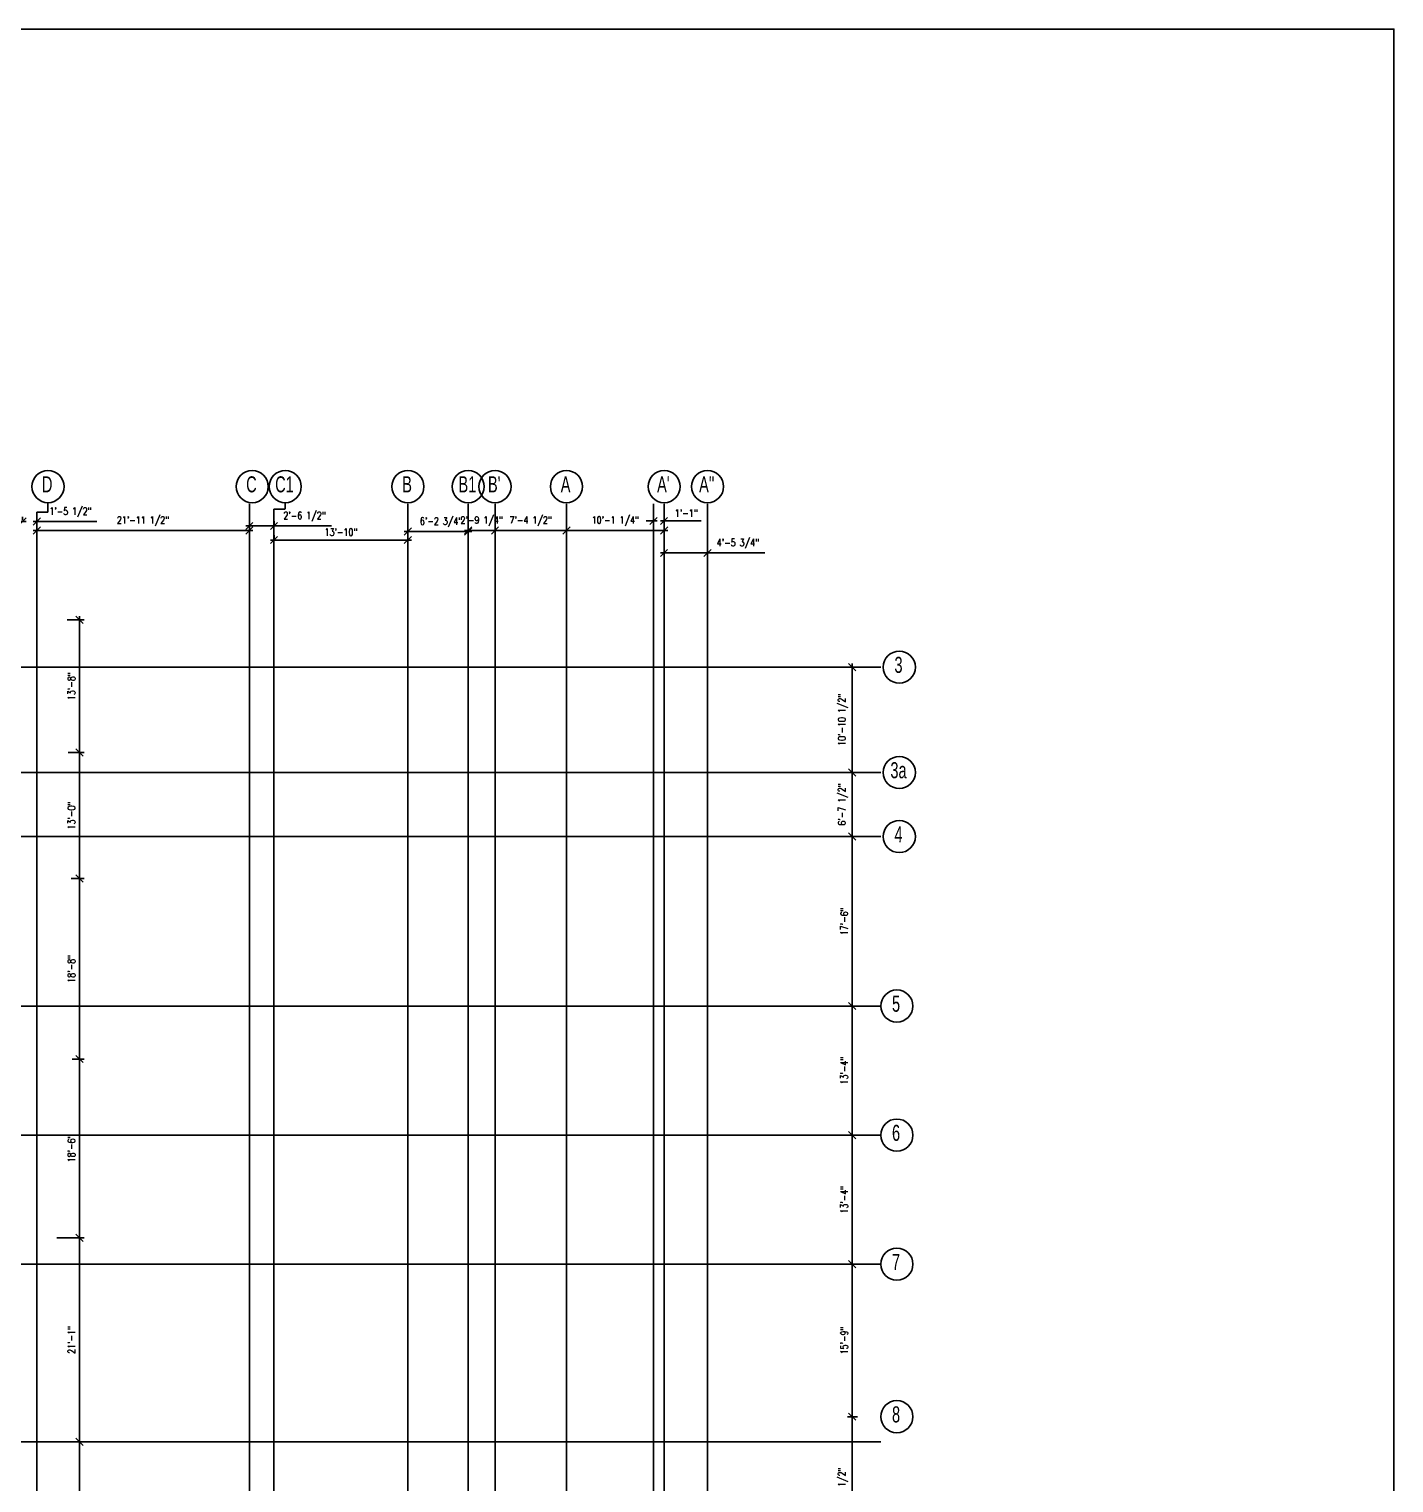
# Model space of a CAD drawing. Extents: x -95606 to 113309, y -42160 to -940.
# Drawn here: x 111521 to 113213, y -19517 to -17715 of the extents above; entities that cross this region are included whole.
import ezdxf
from ezdxf.enums import TextEntityAlignment as Align

# ---------------------------------------------------------------- set-up
doc = ezdxf.new("R2010")
doc.units = 0
doc.header["$LTSCALE"] = 0.02
doc.header["$MEASUREMENT"] = 0
doc.header["$PDMODE"] = 3
doc.header["$PDSIZE"] = -2
doc.linetypes.add('CENTER', pattern=[50.8, 31.75, -6.35, 6.35, -6.35])
doc.layers.get('0').update_dxf_attribs({"linetype": 'CONTINUOUS'})
doc.layers.get('DEFPOINTS').update_dxf_attribs({"linetype": 'CONTINUOUS'})
for name, color, linetype in [('A-2TEXT', 4, 'CONTINUOUS'), ('dimentions', 8, 'CONTINUOUS'), ('GRID', 8, 'CENTER'), ('S-TXT', 2, 'CONTINUOUS')]:
    doc.layers.add(name, color=color, linetype=linetype)
doc.styles.add('ROMANS', font='romans.shx', dxfattribs={"width": 0.8})
doc.styles.add('STYLE2', font='arial.ttf', dxfattribs={"width": 0.8})
doc.dimstyles.new('TK96', dxfattribs={"dimscale": 96, "dimtxt": 0.09375, "dimasz": 0.046875, "dimexe": 0.0625, "dimexo": 0.015625, "dimgap": 0.046875, "dimtad": 1, "dimzin": 11, "dimdsep": 46, "dimlunit": 4, "dimtxsty": 'ROMANS', "dimblk1": 'TK1', "dimblk2": 'TK1', "dimsah": 1, "dimcen": 0.09375, "dimclrd": 1, "dimclre": 1, "dimclrt": 2, "dimadec": 0, "dimazin": 0, "dimtfac": 1, "dimtofl": 0, "dimtmove": 0, "dimatfit": 3, "dimldrblk": 'TK1', "dimfxl": 1, "dimfrac": 2, "dimtolj": 1, "dimtzin": 9, "dimarcsym": 0})

# ---------------------------------------------------------------- blocks, each defined once
blk = doc.blocks.new('GRID')
at = {"color": 1, "linetype": 'Continuous'}
blk.add_circle((0, 0), 19.9, dxfattribs=at)
at = {"layer": 'A-2TEXT', "linetype": 'Continuous', "style": 'STYLE2', "width": 0.65}
blk.add_attdef('A', text='', height=19.9, rotation=359.9735, dxfattribs=at).set_placement((-1, -7.1), align=Align.CENTER)
blk = doc.blocks.new('TK1')
at = {"color": 4, "linetype": 'Continuous'}
blk.add_line((-1, -1), (1, 1), dxfattribs=at)
at = {"color": 1, "linetype": 'ByBlock'}
blk.add_line((-1, 0), (1, 0), dxfattribs=at)
blk = doc.blocks.new('*D585')
at = {"layer": 'DEFPOINTS', "color": 0, "lineweight": -2, "transparency": 16777216}
for p in [(112541.3, -19434.8), (112549.2, -19434.8), (112549.2, -19619.3)]:
    blk.add_point(p, dxfattribs=at)
at = {"layer": 'dimentions', "color": 1, "linetype": 'Continuous', "lineweight": -2, "transparency": 16777216}
for p, q in [((112547.7, -19434.8), (112535.3, -19434.8)), ((112541.3, -19614.8), (112541.3, -19439.3)), ((112547.7, -19619.3), (112535.3, -19619.3))]:
    blk.add_line(p, q, dxfattribs=at)
at = {"layer": 'dimentions', "color": 1, "lineweight": -2, "transparency": 16777216, "xscale": 4.5, "yscale": 4.5, "zscale": 4.5}
for p, rotation in [((112541.3, -19434.8), 90), ((112541.3, -19619.3), 270)]:
    blk.add_blockref('TK1', p, dxfattribs=dict(at, rotation=rotation))
at = {"layer": 'dimentions', "color": 2, "transparency": 16777216, "insert": (112529.9, -19527), "char_height": 9, "attachment_point": 5, "rotation": 90, "style": 'ROMANS'}
blk.add_mtext('\\A1;15\'-4 1/2"', dxfattribs=at)
blk = doc.blocks.new('*D586')
at = {"layer": 'DEFPOINTS', "color": 0, "lineweight": -2, "transparency": 16777216}
for p in [(112541.3, -19245.8), (112549.2, -19245.8), (112549.2, -19434.8)]:
    blk.add_point(p, dxfattribs=at)
at = {"layer": 'dimentions', "color": 1, "linetype": 'Continuous', "lineweight": -2, "transparency": 16777216}
for p, q in [((112547.7, -19245.8), (112535.3, -19245.8)), ((112541.3, -19430.3), (112541.3, -19250.3)), ((112547.7, -19434.8), (112535.3, -19434.8))]:
    blk.add_line(p, q, dxfattribs=at)
at = {"layer": 'dimentions', "color": 1, "lineweight": -2, "transparency": 16777216, "xscale": 4.5, "yscale": 4.5, "zscale": 4.5}
for p, rotation in [((112541.3, -19245.8), 90), ((112541.3, -19434.8), 270)]:
    blk.add_blockref('TK1', p, dxfattribs=dict(at, rotation=rotation))
at = {"layer": 'dimentions', "color": 2, "transparency": 16777216, "insert": (112531.4, -19340.3), "char_height": 9, "attachment_point": 5, "rotation": 90, "style": 'ROMANS'}
blk.add_mtext('\\A1;15\'-9"', dxfattribs=at)
blk = doc.blocks.new('*D587')
at = {"layer": 'DEFPOINTS', "color": 0, "lineweight": -2, "transparency": 16777216}
for p in [(112541.3, -19085.8), (112549.2, -19085.8), (112549.2, -19245.8)]:
    blk.add_point(p, dxfattribs=at)
at = {"layer": 'dimentions', "color": 1, "linetype": 'Continuous', "lineweight": -2, "transparency": 16777216}
for p, q in [((112547.7, -19085.8), (112535.3, -19085.8)), ((112541.3, -19241.3), (112541.3, -19090.3)), ((112547.7, -19245.8), (112535.3, -19245.8))]:
    blk.add_line(p, q, dxfattribs=at)
at = {"layer": 'dimentions', "color": 1, "lineweight": -2, "transparency": 16777216, "xscale": 4.5, "yscale": 4.5, "zscale": 4.5}
for p, rotation in [((112541.3, -19085.8), 90), ((112541.3, -19245.8), 270)]:
    blk.add_blockref('TK1', p, dxfattribs=dict(at, rotation=rotation))
at = {"layer": 'dimentions', "color": 2, "transparency": 16777216, "insert": (112531.4, -19165.8), "char_height": 9, "attachment_point": 5, "rotation": 90, "style": 'ROMANS'}
blk.add_mtext('\\A1;13\'-4"', dxfattribs=at)
blk = doc.blocks.new('*D588')
at = {"layer": 'DEFPOINTS', "color": 0, "lineweight": -2, "transparency": 16777216}
for p in [(112541.3, -18925.8), (112541.3, -18925.8), (112541.3, -19085.8)]:
    blk.add_point(p, dxfattribs=at)
at = {"layer": 'dimentions', "color": 1, "linetype": 'Continuous', "lineweight": -2, "transparency": 16777216}
for p, q in [((112539.8, -18925.8), (112535.3, -18925.8)), ((112541.3, -19081.3), (112541.3, -18930.3)), ((112539.8, -19085.8), (112535.3, -19085.8))]:
    blk.add_line(p, q, dxfattribs=at)
at = {"layer": 'dimentions', "color": 1, "lineweight": -2, "transparency": 16777216, "xscale": 4.5, "yscale": 4.5, "zscale": 4.5}
for p, rotation in [((112541.3, -18925.8), 90), ((112541.3, -19085.8), 270)]:
    blk.add_blockref('TK1', p, dxfattribs=dict(at, rotation=rotation))
at = {"layer": 'dimentions', "color": 2, "transparency": 16777216, "insert": (112531.4, -19005.8), "char_height": 9, "attachment_point": 5, "rotation": 90, "style": 'ROMANS'}
blk.add_mtext('\\A1;13\'-4"', dxfattribs=at)
blk = doc.blocks.new('*D589')
at = {"layer": 'DEFPOINTS', "color": 0, "lineweight": -2, "transparency": 16777216}
for p in [(112541.3, -18715.8), (112541.3, -18715.8), (112541.3, -18925.8)]:
    blk.add_point(p, dxfattribs=at)
at = {"layer": 'dimentions', "color": 1, "linetype": 'Continuous', "lineweight": -2, "transparency": 16777216}
for p, q in [((112539.8, -18715.8), (112535.3, -18715.8)), ((112541.3, -18921.3), (112541.3, -18720.3)), ((112539.8, -18925.8), (112535.3, -18925.8))]:
    blk.add_line(p, q, dxfattribs=at)
at = {"layer": 'dimentions', "color": 1, "lineweight": -2, "transparency": 16777216, "xscale": 4.5, "yscale": 4.5, "zscale": 4.5}
for p, rotation in [((112541.3, -18715.8), 90), ((112541.3, -18925.8), 270)]:
    blk.add_blockref('TK1', p, dxfattribs=dict(at, rotation=rotation))
at = {"layer": 'dimentions', "color": 2, "transparency": 16777216, "insert": (112531.4, -18820.8), "char_height": 9, "attachment_point": 5, "rotation": 90, "style": 'ROMANS'}
blk.add_mtext('\\A1;17\'-6"', dxfattribs=at)
blk = doc.blocks.new('*D590')
at = {"layer": 'DEFPOINTS', "color": 0, "lineweight": -2, "transparency": 16777216}
for p in [(112541.3, -18505.8), (112541.3, -18505.8), (112541.3, -18636.3)]:
    blk.add_point(p, dxfattribs=at)
at = {"layer": 'dimentions', "color": 1, "linetype": 'Continuous', "lineweight": -2, "transparency": 16777216}
for p, q in [((112539.8, -18505.8), (112535.3, -18505.8)), ((112541.3, -18631.8), (112541.3, -18510.3)), ((112539.8, -18636.3), (112535.3, -18636.3))]:
    blk.add_line(p, q, dxfattribs=at)
at = {"layer": 'dimentions', "color": 1, "lineweight": -2, "transparency": 16777216, "xscale": 4.5, "yscale": 4.5, "zscale": 4.5}
for p, rotation in [((112541.3, -18505.8), 90), ((112541.3, -18636.3), 270)]:
    blk.add_blockref('TK1', p, dxfattribs=dict(at, rotation=rotation))
at = {"layer": 'dimentions', "color": 2, "transparency": 16777216, "insert": (112529.9, -18571), "char_height": 9, "attachment_point": 5, "rotation": 90, "style": 'ROMANS'}
blk.add_mtext('\\A1;10\'-10 1/2"', dxfattribs=at)
blk = doc.blocks.new('*D597')
at = {"layer": 'DEFPOINTS', "color": 0, "lineweight": -2, "transparency": 16777216}
for p in [(112541.3, -18636.3), (112541.3, -18636.3), (112541.3, -18715.8)]:
    blk.add_point(p, dxfattribs=at)
at = {"layer": 'dimentions', "color": 1, "linetype": 'Continuous', "lineweight": -2, "transparency": 16777216}
for p, q in [((112539.8, -18636.3), (112535.3, -18636.3)), ((112541.3, -18711.3), (112541.3, -18640.8)), ((112539.8, -18715.8), (112535.3, -18715.8))]:
    blk.add_line(p, q, dxfattribs=at)
at = {"layer": 'dimentions', "color": 1, "lineweight": -2, "transparency": 16777216, "xscale": 4.5, "yscale": 4.5, "zscale": 4.5}
for p, rotation in [((112541.3, -18636.3), 90), ((112541.3, -18715.8), 270)]:
    blk.add_blockref('TK1', p, dxfattribs=dict(at, rotation=rotation))
at = {"layer": 'dimentions', "color": 2, "transparency": 16777216, "insert": (112529.9, -18676), "char_height": 9, "attachment_point": 5, "rotation": 90, "style": 'ROMANS'}
blk.add_mtext('\\A1;6\'-7 1/2"', dxfattribs=at)
blk = doc.blocks.new('*D607')
at = {"layer": 'DEFPOINTS', "color": 0, "lineweight": -2, "transparency": 16777216}
for p in [(111512.7, -18325.3), (111530.2, -18325.3), (111530.2, -18325.3)]:
    blk.add_point(p, dxfattribs=at)
at = {"layer": 'dimentions', "color": 1, "linetype": 'Continuous', "lineweight": -2, "transparency": 16777216}
for p, q in [((111508.2, -18325.3), (111503.7, -18325.3)), ((111512.7, -18323.8), (111512.7, -18319.3)), ((111530.2, -18323.8), (111530.2, -18319.3)), ((111534.7, -18325.3), (111604.8, -18325.3))]:
    blk.add_line(p, q, dxfattribs=at)
at = {"layer": 'dimentions', "color": 1, "lineweight": -2, "transparency": 16777216, "xscale": 4.5, "yscale": 4.5, "zscale": 4.5}
blk.add_blockref('TK1', (111512.7, -18325.3), dxfattribs=at)
at = {"layer": 'dimentions', "color": 1, "lineweight": -2, "transparency": 16777216, "xscale": 4.5, "yscale": 4.5, "zscale": 4.5, "rotation": 180}
blk.add_blockref('TK1', (111530.2, -18325.3), dxfattribs=at)
at = {"layer": 'dimentions', "color": 2, "transparency": 16777216, "insert": (111572, -18314), "char_height": 9, "attachment_point": 5, "style": 'ROMANS'}
blk.add_mtext('\\A1;1\'-5 1/2"', dxfattribs=at)
blk = doc.blocks.new('*D608')
at = {"layer": 'DEFPOINTS', "color": 0, "lineweight": -2, "transparency": 16777216}
for p in [(111530.2, -18336.3), (111793.8, -18336.3), (111793.8, -18336.3)]:
    blk.add_point(p, dxfattribs=at)
at = {"layer": 'dimentions', "color": 1, "linetype": 'Continuous', "lineweight": -2, "transparency": 16777216}
for p, q in [((111530.2, -18334.8), (111530.2, -18330.3)), ((111534.7, -18336.3), (111789.3, -18336.3)), ((111793.8, -18334.8), (111793.8, -18330.3))]:
    blk.add_line(p, q, dxfattribs=at)
at = {"layer": 'dimentions', "color": 1, "lineweight": -2, "transparency": 16777216, "xscale": 4.5, "yscale": 4.5, "zscale": 4.5, "rotation": 180}
blk.add_blockref('TK1', (111530.2, -18336.3), dxfattribs=at)
at = {"layer": 'dimentions', "color": 1, "lineweight": -2, "transparency": 16777216, "xscale": 4.5, "yscale": 4.5, "zscale": 4.5}
blk.add_blockref('TK1', (111793.8, -18336.3), dxfattribs=at)
at = {"layer": 'dimentions', "color": 2, "transparency": 16777216, "insert": (111662, -18324.9), "char_height": 9, "attachment_point": 5, "style": 'ROMANS'}
blk.add_mtext('\\A1;21\'-11 1/2"', dxfattribs=at)
blk = doc.blocks.new('*D609')
at = {"layer": 'DEFPOINTS', "color": 0, "lineweight": -2, "transparency": 16777216}
for p in [(111793.8, -18330.8), (111824.4, -18330.8), (111824.4, -18330.8)]:
    blk.add_point(p, dxfattribs=at)
at = {"layer": 'dimentions', "color": 1, "linetype": 'Continuous', "lineweight": -2, "transparency": 16777216}
for p, q in [((111824.4, -18329.3), (111824.4, -18324.8)), ((111793.8, -18332.3), (111793.8, -18336.8)), ((111798.3, -18330.8), (111819.9, -18330.8)), ((111824.4, -18330.8), (111895.5, -18330.8))]:
    blk.add_line(p, q, dxfattribs=at)
at = {"layer": 'dimentions', "color": 1, "lineweight": -2, "transparency": 16777216, "xscale": 4.5, "yscale": 4.5, "zscale": 4.5, "rotation": 180}
blk.add_blockref('TK1', (111793.8, -18330.8), dxfattribs=at)
at = {"layer": 'dimentions', "color": 1, "lineweight": -2, "transparency": 16777216, "xscale": 4.5, "yscale": 4.5, "zscale": 4.5}
blk.add_blockref('TK1', (111824.4, -18330.8), dxfattribs=at)
at = {"layer": 'dimentions', "color": 2, "transparency": 16777216, "insert": (111862.2, -18319.4), "char_height": 9, "attachment_point": 5, "style": 'ROMANS'}
blk.add_mtext('\\A1;2\'-6 1/2"', dxfattribs=at)
blk = doc.blocks.new('*D610')
at = {"layer": 'DEFPOINTS', "color": 0, "lineweight": -2, "transparency": 16777216}
for p in [(111824.4, -18348.2), (111990.4, -18348.2), (111990.4, -18348.2)]:
    blk.add_point(p, dxfattribs=at)
at = {"layer": 'dimentions', "color": 1, "linetype": 'Continuous', "lineweight": -2, "transparency": 16777216}
for p, q in [((111824.4, -18346.7), (111824.4, -18342.2)), ((111990.4, -18346.7), (111990.4, -18342.2)), ((111828.9, -18348.2), (111985.9, -18348.2))]:
    blk.add_line(p, q, dxfattribs=at)
at = {"layer": 'dimentions', "color": 1, "lineweight": -2, "transparency": 16777216, "xscale": 4.5, "yscale": 4.5, "zscale": 4.5, "rotation": 180}
blk.add_blockref('TK1', (111824.4, -18348.2), dxfattribs=at)
at = {"layer": 'dimentions', "color": 1, "lineweight": -2, "transparency": 16777216, "xscale": 4.5, "yscale": 4.5, "zscale": 4.5}
blk.add_blockref('TK1', (111990.4, -18348.2), dxfattribs=at)
at = {"layer": 'dimentions', "color": 2, "transparency": 16777216, "insert": (111907.4, -18338.4), "char_height": 9, "attachment_point": 5, "style": 'ROMANS'}
blk.add_mtext('\\A1;13\'-10"', dxfattribs=at)
blk = doc.blocks.new('*D611')
at = {"layer": 'DEFPOINTS', "color": 0, "lineweight": -2, "transparency": 16777216}
for p in [(112065.1, -18336.3), (112098.4, -18336.3), (112098.4, -18336.3)]:
    blk.add_point(p, dxfattribs=at)
at = {"layer": 'dimentions', "color": 1, "linetype": 'Continuous', "lineweight": -2, "transparency": 16777216}
for p, q in [((112065.1, -18334.8), (112065.1, -18330.3)), ((112069.6, -18336.3), (112093.9, -18336.3)), ((112098.4, -18334.8), (112098.4, -18330.3))]:
    blk.add_line(p, q, dxfattribs=at)
at = {"layer": 'dimentions', "color": 1, "lineweight": -2, "transparency": 16777216, "xscale": 4.5, "yscale": 4.5, "zscale": 4.5, "rotation": 180}
blk.add_blockref('TK1', (112065.1, -18336.3), dxfattribs=at)
at = {"layer": 'dimentions', "color": 1, "lineweight": -2, "transparency": 16777216, "xscale": 4.5, "yscale": 4.5, "zscale": 4.5}
blk.add_blockref('TK1', (112098.4, -18336.3), dxfattribs=at)
at = {"layer": 'dimentions', "color": 2, "transparency": 16777216, "insert": (112081.8, -18324.9), "char_height": 9, "attachment_point": 5, "style": 'ROMANS'}
blk.add_mtext('\\A1;2\'-9 1/4"', dxfattribs=at)
blk = doc.blocks.new('*D612')
at = {"layer": 'DEFPOINTS', "color": 0, "lineweight": -2, "transparency": 16777216}
for p in [(112098.4, -18336.4), (112186.9, -18336.3), (112186.9, -18336.3)]:
    blk.add_point(p, dxfattribs=at)
at = {"layer": 'dimentions', "color": 1, "linetype": 'Continuous', "lineweight": -2, "transparency": 16777216}
for p, q in [((112098.4, -18334.9), (112098.4, -18330.3)), ((112102.9, -18336.3), (112182.4, -18336.3)), ((112186.9, -18334.8), (112186.9, -18330.3))]:
    blk.add_line(p, q, dxfattribs=at)
at = {"layer": 'dimentions', "color": 1, "lineweight": -2, "transparency": 16777216, "xscale": 4.5, "yscale": 4.5, "zscale": 4.5, "rotation": 180}
blk.add_blockref('TK1', (112098.4, -18336.3), dxfattribs=at)
at = {"layer": 'dimentions', "color": 1, "lineweight": -2, "transparency": 16777216, "xscale": 4.5, "yscale": 4.5, "zscale": 4.5}
blk.add_blockref('TK1', (112186.9, -18336.3), dxfattribs=at)
at = {"layer": 'dimentions', "color": 2, "transparency": 16777216, "insert": (112142.6, -18324.9), "char_height": 9, "attachment_point": 5, "style": 'ROMANS'}
blk.add_mtext('\\A1;7\'-4 1/2"', dxfattribs=at)
blk = doc.blocks.new('*D614')
at = {"layer": 'DEFPOINTS', "color": 0, "lineweight": -2, "transparency": 16777216}
for p in [(111990.4, -18337.6), (112065.1, -18337.6), (112065.1, -18337.6)]:
    blk.add_point(p, dxfattribs=at)
at = {"layer": 'dimentions', "color": 1, "linetype": 'Continuous', "lineweight": -2, "transparency": 16777216}
for p, q in [((111990.4, -18336.1), (111990.4, -18331.6)), ((111994.9, -18337.6), (112060.6, -18337.6)), ((112065.1, -18336.1), (112065.1, -18331.6))]:
    blk.add_line(p, q, dxfattribs=at)
at = {"layer": 'dimentions', "color": 1, "lineweight": -2, "transparency": 16777216, "xscale": 4.5, "yscale": 4.5, "zscale": 4.5, "rotation": 180}
blk.add_blockref('TK1', (111990.4, -18337.6), dxfattribs=at)
at = {"layer": 'dimentions', "color": 1, "lineweight": -2, "transparency": 16777216, "xscale": 4.5, "yscale": 4.5, "zscale": 4.5}
blk.add_blockref('TK1', (112065.1, -18337.6), dxfattribs=at)
at = {"layer": 'dimentions', "color": 2, "transparency": 16777216, "insert": (112031.5, -18326.3), "char_height": 9, "attachment_point": 5, "style": 'ROMANS'}
blk.add_mtext('\\A1;6\'-2 3/4"', dxfattribs=at)
blk = doc.blocks.new('*D615')
at = {"layer": 'DEFPOINTS', "color": 0, "lineweight": -2, "transparency": 16777216}
for p in [(112186.9, -18336.4), (112308.1, -18336.2), (112308.1, -18336.3)]:
    blk.add_point(p, dxfattribs=at)
at = {"layer": 'dimentions', "color": 1, "linetype": 'Continuous', "lineweight": -2, "transparency": 16777216}
for p, q in [((112186.9, -18334.9), (112186.9, -18330.3)), ((112191.4, -18336.3), (112303.6, -18336.3)), ((112308.1, -18337.7), (112308.1, -18342.3))]:
    blk.add_line(p, q, dxfattribs=at)
at = {"layer": 'dimentions', "color": 1, "lineweight": -2, "transparency": 16777216, "xscale": 4.5, "yscale": 4.5, "zscale": 4.5, "rotation": 180}
blk.add_blockref('TK1', (112186.9, -18336.3), dxfattribs=at)
at = {"layer": 'dimentions', "color": 1, "lineweight": -2, "transparency": 16777216, "xscale": 4.5, "yscale": 4.5, "zscale": 4.5}
blk.add_blockref('TK1', (112308.1, -18336.3), dxfattribs=at)
at = {"layer": 'dimentions', "color": 2, "transparency": 16777216, "insert": (112247.5, -18324.9), "char_height": 9, "attachment_point": 5, "style": 'ROMANS'}
blk.add_mtext('\\A1;10\'-1 1/4"', dxfattribs=at)
blk = doc.blocks.new('*D616')
at = {"layer": 'DEFPOINTS', "color": 0, "lineweight": -2, "transparency": 16777216}
for p in [(112294.9, -18319.7), (112307.9, -18319.7), (112307.9, -18324.6)]:
    blk.add_point(p, dxfattribs=at)
at = {"layer": 'dimentions', "color": 1, "linetype": 'Continuous', "lineweight": -2, "transparency": 16777216}
for p, q in [((112290.4, -18324.6), (112285.9, -18324.6)), ((112294.9, -18321.2), (112294.9, -18330.6)), ((112307.9, -18321.2), (112307.9, -18330.6)), ((112312.4, -18324.6), (112354, -18324.6))]:
    blk.add_line(p, q, dxfattribs=at)
at = {"layer": 'dimentions', "color": 1, "lineweight": -2, "transparency": 16777216, "xscale": 4.5, "yscale": 4.5, "zscale": 4.5}
blk.add_blockref('TK1', (112294.9, -18324.6), dxfattribs=at)
at = {"layer": 'dimentions', "color": 1, "lineweight": -2, "transparency": 16777216, "xscale": 4.5, "yscale": 4.5, "zscale": 4.5, "rotation": 180}
blk.add_blockref('TK1', (112307.9, -18324.6), dxfattribs=at)
at = {"layer": 'dimentions', "color": 2, "transparency": 16777216, "insert": (112335.5, -18314.8), "char_height": 9, "attachment_point": 5, "style": 'ROMANS'}
blk.add_mtext('\\A1;1\'-1"', dxfattribs=at)
blk = doc.blocks.new('*D617')
at = {"layer": 'DEFPOINTS', "color": 0, "lineweight": -2, "transparency": 16777216}
for p in [(112307.9, -18361.2), (112361.7, -18361.2), (112361.7, -18364.3)]:
    blk.add_point(p, dxfattribs=at)
at = {"layer": 'dimentions', "color": 1, "lineweight": -2, "transparency": 16777216}
for p, q in [((112307.9, -18362.7), (112307.9, -18370.3)), ((112312.4, -18364.3), (112357.2, -18364.3)), ((112361.7, -18362.7), (112361.7, -18370.3)), ((112361.7, -18364.3), (112432.8, -18364.3))]:
    blk.add_line(p, q, dxfattribs=at)
at = {"layer": 'dimentions', "color": 1, "lineweight": -2, "transparency": 16777216, "xscale": 4.5, "yscale": 4.5, "zscale": 4.5, "rotation": 180}
blk.add_blockref('TK1', (112307.9, -18364.3), dxfattribs=at)
at = {"layer": 'dimentions', "color": 1, "lineweight": -2, "transparency": 16777216, "xscale": 4.5, "yscale": 4.5, "zscale": 4.5}
blk.add_blockref('TK1', (112361.7, -18364.3), dxfattribs=at)
at = {"layer": 'dimentions', "color": 2, "transparency": 16777216, "insert": (112399.5, -18352.9), "char_height": 9, "attachment_point": 5, "style": 'ROMANS'}
blk.add_mtext('\\A1;4\'-5 3/4"', dxfattribs=at)
blk = doc.blocks.new('*D621')
at = {"layer": 'DEFPOINTS', "color": 0, "lineweight": -2, "transparency": 16777216}
for p in [(111571.3, -18767.9), (111583.2, -18767.9), (111572.6, -18991.5)]:
    blk.add_point(p, dxfattribs=at)
at = {"layer": 'S-TXT', "color": 1, "lineweight": -2, "transparency": 16777216}
for p, q in [((111572.8, -18767.9), (111589.2, -18767.9)), ((111583.2, -18987), (111583.2, -18772.4)), ((111574.1, -18991.5), (111589.2, -18991.5))]:
    blk.add_line(p, q, dxfattribs=at)
at = {"layer": 'S-TXT', "color": 1, "lineweight": -2, "transparency": 16777216, "xscale": 4.5, "yscale": 4.5, "zscale": 4.5}
for p, rotation in [((111583.2, -18767.9), 90), ((111583.2, -18991.5), 270)]:
    blk.add_blockref('TK1', p, dxfattribs=dict(at, rotation=rotation))
at = {"layer": 'S-TXT', "color": 2, "transparency": 16777216, "insert": (111573.3, -18879.7), "char_height": 9, "attachment_point": 5, "rotation": 90, "style": 'ROMANS'}
blk.add_mtext('\\A1;18\'-8"', dxfattribs=at)
blk = doc.blocks.new('*D622')
at = {"layer": 'DEFPOINTS', "color": 0, "lineweight": -2, "transparency": 16777216}
for p in [(111572.6, -18991.5), (111553.5, -19213.1), (111583.2, -19213.1)]:
    blk.add_point(p, dxfattribs=at)
at = {"layer": 'S-TXT', "color": 1, "lineweight": -2, "transparency": 16777216}
for p, q in [((111574.1, -18991.5), (111589.2, -18991.5)), ((111583.2, -18996), (111583.2, -19208.6)), ((111555, -19213.1), (111589.2, -19213.1))]:
    blk.add_line(p, q, dxfattribs=at)
at = {"layer": 'S-TXT', "color": 1, "lineweight": -2, "transparency": 16777216, "xscale": 4.5, "yscale": 4.5, "zscale": 4.5}
for p, rotation in [((111583.2, -18991.5), 90), ((111583.2, -19213.1), 270)]:
    blk.add_blockref('TK1', p, dxfattribs=dict(at, rotation=rotation))
at = {"layer": 'S-TXT', "color": 2, "transparency": 16777216, "insert": (111573.3, -19102.3), "char_height": 9, "attachment_point": 5, "rotation": 90, "style": 'ROMANS'}
blk.add_mtext('\\A1;18\'-6"', dxfattribs=at)
blk = doc.blocks.new('*D623')
at = {"layer": 'DEFPOINTS', "color": 0, "lineweight": -2, "transparency": 16777216}
for p in [(111554.6, -19213.1), (111583.2, -19466), (111583.2, -19466)]:
    blk.add_point(p, dxfattribs=at)
at = {"layer": 'S-TXT', "color": 1, "lineweight": -2, "transparency": 16777216}
for p, q in [((111556.1, -19213.1), (111589.2, -19213.1)), ((111583.2, -19217.6), (111583.2, -19461.5)), ((111583.2, -19466), (111589.2, -19466))]:
    blk.add_line(p, q, dxfattribs=at)
at = {"layer": 'S-TXT', "color": 1, "lineweight": -2, "transparency": 16777216, "xscale": 4.5, "yscale": 4.5, "zscale": 4.5}
for p, rotation in [((111583.2, -19213.1), 90), ((111583.2, -19466), 270)]:
    blk.add_blockref('TK1', p, dxfattribs=dict(at, rotation=rotation))
at = {"layer": 'S-TXT', "color": 2, "transparency": 16777216, "insert": (111573.3, -19339.6), "char_height": 9, "attachment_point": 5, "rotation": 90, "style": 'ROMANS'}
blk.add_mtext('\\A1;21\'-1"', dxfattribs=at)
blk = doc.blocks.new('*D624')
at = {"layer": 'DEFPOINTS', "color": 0, "lineweight": -2, "transparency": 16777216}
for p in [(111572.7, -19466), (111564.9, -19718.8), (111583.2, -19718.8)]:
    blk.add_point(p, dxfattribs=at)
at = {"layer": 'S-TXT', "color": 1, "lineweight": -2, "transparency": 16777216}
for p, q in [((111574.2, -19466), (111589.2, -19466)), ((111583.2, -19470.5), (111583.2, -19714.3)), ((111566.4, -19718.8), (111589.2, -19718.8))]:
    blk.add_line(p, q, dxfattribs=at)
at = {"layer": 'S-TXT', "color": 1, "lineweight": -2, "transparency": 16777216, "xscale": 4.5, "yscale": 4.5, "zscale": 4.5}
for p, rotation in [((111583.2, -19466), 90), ((111583.2, -19718.8), 270)]:
    blk.add_blockref('TK1', p, dxfattribs=dict(at, rotation=rotation))
at = {"layer": 'S-TXT', "color": 2, "transparency": 16777216, "insert": (111573.3, -19592.4), "char_height": 9, "attachment_point": 5, "rotation": 90, "style": 'ROMANS'}
blk.add_mtext('\\A1;21\'-1"', dxfattribs=at)
blk = doc.blocks.new('*D627')
at = {"layer": 'DEFPOINTS', "color": 0, "lineweight": -2, "transparency": 16777216}
for p in [(111570.4, -18611.6), (111583.2, -18611.6), (111571.3, -18767.9)]:
    blk.add_point(p, dxfattribs=at)
at = {"layer": 'S-TXT', "color": 1, "lineweight": -2, "transparency": 16777216}
for p, q in [((111571.9, -18611.6), (111589.2, -18611.6)), ((111583.2, -18763.4), (111583.2, -18616.1)), ((111572.8, -18767.9), (111589.2, -18767.9))]:
    blk.add_line(p, q, dxfattribs=at)
at = {"layer": 'S-TXT', "color": 1, "lineweight": -2, "transparency": 16777216, "xscale": 4.5, "yscale": 4.5, "zscale": 4.5}
for p, rotation in [((111583.2, -18611.6), 90), ((111583.2, -18767.9), 270)]:
    blk.add_blockref('TK1', p, dxfattribs=dict(at, rotation=rotation))
at = {"layer": 'S-TXT', "color": 2, "transparency": 16777216, "insert": (111573.3, -18689.7), "char_height": 9, "attachment_point": 5, "rotation": 90, "style": 'ROMANS'}
blk.add_mtext('\\A1;13\'-0"', dxfattribs=at)
blk = doc.blocks.new('*D628')
at = {"layer": 'DEFPOINTS', "color": 0, "lineweight": -2, "transparency": 16777216}
for p in [(111566.6, -18447.3), (111583.2, -18447.3), (111567.5, -18611.6)]:
    blk.add_point(p, dxfattribs=at)
at = {"layer": 'S-TXT', "color": 1, "lineweight": -2, "transparency": 16777216}
for p, q in [((111568.1, -18447.3), (111589.2, -18447.3)), ((111583.2, -18607.1), (111583.2, -18451.8)), ((111569, -18611.6), (111589.2, -18611.6))]:
    blk.add_line(p, q, dxfattribs=at)
at = {"layer": 'S-TXT', "color": 1, "lineweight": -2, "transparency": 16777216, "xscale": 4.5, "yscale": 4.5, "zscale": 4.5}
for p, rotation in [((111583.2, -18447.3), 90), ((111583.2, -18611.6), 270)]:
    blk.add_blockref('TK1', p, dxfattribs=dict(at, rotation=rotation))
at = {"layer": 'S-TXT', "color": 2, "transparency": 16777216, "insert": (111573.3, -18529.4), "char_height": 9, "attachment_point": 5, "rotation": 90, "style": 'ROMANS'}
blk.add_mtext('\\A1;13\'-8"', dxfattribs=at)

msp = doc.modelspace()

# ---------------------------------------------------------------- linework, layer by layer
at = {"layer": 'GRID'}
for p, q in [((111544.194, -18301.994), (111544.194, -18313.554)), ((111793.826, -21625.336), (111793.826, -18303.479)), ((111838.353, -18301.994), (111838.353, -18310.003)), ((111990.396, -21625.336), (111990.396, -18303.479)), ((112065.128, -21625.336), (112065.128, -18303.479)), ((112098.378, -21625.336), (112098.378, -18303.479)), ((112186.878, -21625.336), (112186.878, -18303.479)), ((112186.878, -21625.336), (112186.878, -18303.479)), ((112294.878, -21625.336), (112294.878, -18303.479)), ((112294.878, -21625.336), (112294.878, -18303.479)), ((112307.917, -21625.336), (112307.917, -18303.479)), ((112307.917, -21625.336), (112307.917, -18303.479)), ((112361.737, -21625.336), (112361.737, -18303.479)), ((111530.219, -21617.052), (111530.219, -18313.554)), ((111544.194, -18313.554), (111530.219, -18313.554)), ((111824.378, -21613.731), (111824.378, -18310.003)), ((111838.353, -18310.003), (111824.378, -18310.003)), ((112576.66, -18505.8), (110436.757, -18505.8)), ((112576.66, -18636.3), (110436.757, -18636.3)), ((112576.66, -18715.8), (110436.757, -18715.8)), ((112576.66, -18925.8), (110436.757, -18925.8)), ((112576.66, -19085.8), (110436.757, -19085.8)), ((112576.66, -19245.8), (110436.757, -19245.8)), ((112576.66, -19465.978), (110436.757, -19465.978))]:
    msp.add_line(p, q, dxfattribs=at)
at = {"layer": 'S-TXT', "color": 1}
msp.add_lwpolyline([(109859.834, -17714.924), (113212.803, -17714.924), (113212.803, -22320.795), (109859.834, -22320.795)], close=True, dxfattribs=at)

# ---------------------------------------------------------------- block references
at = {"layer": 'GRID'}
for p, values in [((111544.194, -18282.049), {'A': 'D'}), ((111544.194, -18282.049), {'A': 'D'}), ((111797.387, -18282.049), {'A': 'C'}), ((111797.387, -18282.049), {'A': 'C'}), ((111838.353, -18282.049), {'A': 'C1'}), ((111838.353, -18282.049), {'A': 'C1'}), ((111990.387, -18282.049), {'A': 'B'}), ((111990.387, -18282.049), {'A': 'B'}), ((112065.128, -18282.049), {'A': 'B1'}), ((112065.128, -18282.049), {'A': 'B1'}), ((112098.378, -18282.049), {'A': "B'"}), ((112098.378, -18282.049), {'A': "B'"}), ((112186.887, -18282.049), {'A': 'A'}), ((112186.887, -18282.049), {'A': 'A'}), ((112308.053, -18282.049), {'A': "A'"}), ((112308.053, -18282.049), {'A': "A'"}), ((112361.873, -18282.049), {'A': "A''"}), ((112361.873, -18282.049), {'A': "A''"}), ((112599.589, -18505.8), {'A': '3'}), ((112599.589, -18505.8), {'A': '3'}), ((112599.589, -18636.35), {'A': '3a'}), ((112599.589, -18636.35), {'A': '3a'}), ((112599.589, -18715.8), {'A': '4'}), ((112599.589, -18715.8), {'A': '4'}), ((112596.589, -18925.8), {'A': '5'}), ((112596.589, -18925.8), {'A': '5'}), ((112596.589, -19085.8), {'A': '6'}), ((112596.589, -19085.8), {'A': '6'}), ((112596.589, -19245.8), {'A': '7'}), ((112596.589, -19245.8), {'A': '7'}), ((112596.589, -19434.8), {'A': '8'}), ((112596.589, -19434.8), {'A': '8'})]:
    msp.add_blockref('GRID', p, dxfattribs=at).add_auto_attribs(values)

# ---------------------------------------------------------------- dimensions: what is measured, and where the dimension line sits
at = {"layer": 'dimentions'}
for base, p1, p2, picture, middle in [((111530.219, -18325.323), (111512.711, -18325.323), (111530.219, -18325.323), '*D607', (111572.004, -18325.323)), ((112065.137, -18337.632), (111990.387, -18337.632), (112065.137, -18337.632), '*D614', (112031.538, -18337.632)), ((112098.378, -18336.277), (112065.128, -18336.277), (112098.378, -18336.277), '*D611', (112081.753, -18336.277))]:
    dim = msp.add_linear_dim(base=base, p1=p1, p2=p2, dimstyle='TK96', override={"dimfxl": 2}, dxfattribs=at)
    dim.commit()
    dim.dimension.update_dxf_attribs({"geometry": picture, "text_midpoint": middle, "dimtype": 160})
for base, p1, p2, picture, middle in [((111824.378, -18330.759), (111793.826, -18330.759), (111824.378, -18330.759), '*D609', (111862.178, -18319.402)), ((111793.826, -18336.277), (111530.219, -18336.277), (111793.826, -18336.277), '*D608', (111662.022, -18324.92)), ((112186.878, -18336.273), (112098.378, -18336.422), (112186.878, -18336.273), '*D612', (112142.628, -18324.916)), ((112308.062, -18336.273), (112186.878, -18336.418), (112308.062, -18336.22), '*D615', (112247.47, -18324.916)), ((112307.917, -18324.642), (112294.878, -18319.675), (112307.917, -18319.675), '*D616', (112335.474, -18314.785)), ((111990.387, -18348.229), (111824.387, -18348.229), (111990.387, -18348.229), '*D610', (111907.387, -18338.372))]:
    dim = msp.add_linear_dim(base=base, p1=p1, p2=p2, dimstyle='TK96', override={"dimfxl": 2}, dxfattribs=at)
    dim.commit()
    dim.dimension.update_dxf_attribs({"geometry": picture, "text_midpoint": middle})
at = {"layer": 'dimentions', "color": 5}
dim = msp.add_linear_dim(base=(112361.737, -18364.282), p1=(112307.917, -18361.221), p2=(112361.737, -18361.221), dimstyle='TK96', override={"dimfxl": 0.06}, dxfattribs=at)
dim.commit()
dim.dimension.update_dxf_attribs({"geometry": '*D617', "text_midpoint": (112399.537, -18352.925)})
at = {"layer": 'dimentions'}
for base, p1, p2, picture, middle in [((112541.303, -18505.8), (112541.303, -18636.3), (112541.303, -18505.8), '*D590', (112529.946, -18571.05)), ((112541.303, -18636.3), (112541.303, -18715.8), (112541.303, -18636.3), '*D597', (112529.946, -18676.05)), ((112541.303, -18715.8), (112541.303, -18925.8), (112541.303, -18715.8), '*D589', (112531.446, -18820.8)), ((112541.303, -18925.8), (112541.303, -19085.8), (112541.303, -18925.8), '*D588', (112531.446, -19005.8)), ((112541.303, -19085.8), (112549.237, -19245.8), (112549.237, -19085.8), '*D587', (112531.446, -19165.8)), ((112541.303, -19245.8), (112549.237, -19434.8), (112549.237, -19245.8), '*D586', (112531.446, -19340.3)), ((112541.303, -19434.8), (112549.237, -19619.3), (112549.237, -19434.8), '*D585', (112529.946, -19527.05))]:
    dim = msp.add_linear_dim(base=base, p1=p1, p2=p2, angle=90, dimstyle='TK96', override={"dimfxl": 2}, dxfattribs=at)
    dim.commit()
    dim.dimension.update_dxf_attribs({"geometry": picture, "text_midpoint": middle})
at = {"layer": 'S-TXT'}
for base, p1, p2, picture, middle in [((111583.201, -18447.303), (111567.509, -18611.586), (111566.562, -18447.303), '*D628', (111573.344, -18529.444)), ((111583.201, -18611.586), (111571.333, -18767.853), (111570.383, -18611.586), '*D627', (111573.344, -18689.719)), ((111583.201, -18767.853), (111572.593, -18991.502), (111571.333, -18767.853), '*D621', (111573.344, -18879.677)), ((111583.201, -19213.135), (111572.593, -18991.502), (111553.483, -19213.135), '*D622', (111573.344, -19102.319)), ((111583.201, -19465.978), (111554.642, -19213.135), (111583.201, -19465.978), '*D623', (111573.344, -19339.557)), ((111583.201, -19718.821), (111572.672, -19465.978), (111564.891, -19718.821), '*D624', (111573.344, -19592.4))]:
    dim = msp.add_linear_dim(base=base, p1=p1, p2=p2, angle=90, dimstyle='TK96', override={"dimdec": 0, "dimfxl": 1.25, "dimfxlon": 1}, dxfattribs=at)
    dim.commit()
    dim.dimension.update_dxf_attribs({"geometry": picture, "text_midpoint": middle})

doc.saveas('drawing.dxf')
